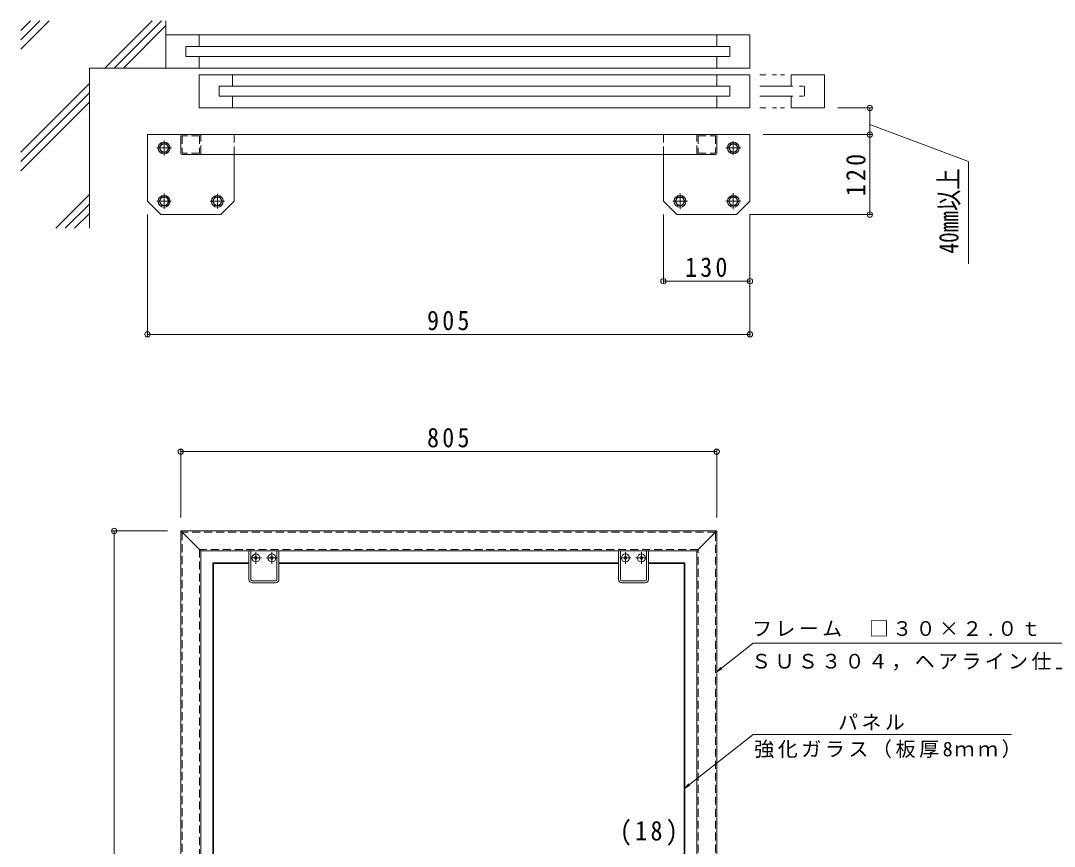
# Model space of a CAD drawing. Units: millimetres at full size, sheet at 1:10. Extents: x -865 to 1863, y -1367 to 1073.
# Drawn here: x -643 to 910, y -166 to 1073 of the extents above; entities that cross this region are included whole.
import ezdxf
from ezdxf.enums import TextEntityAlignment as Align

# ---------------------------------------------------------------- set-up
doc = ezdxf.new("R2010")
doc.units = ezdxf.units.MM
doc.header["$LTSCALE"] = 10
doc.header["$PDMODE"] = 32
doc.header["$PDSIZE"] = 8
for name, pattern in [('CHAIN1', [8, 5, -1, 1, -1]), ('DASHED1', [1.8, 1.2, -0.6]), ('DOUBLE_CHAIN1', [8.8, 5, -1, 0.6, -0.6, 0.6, -1])]:
    doc.linetypes.add(name, pattern=pattern)
for name, color, linetype, lineweight in [('0-0_通り芯', 4, 'Continuous', 9), ('0-1_躯体', 7, 'Continuous', 9), ('0-2_仕上', 3, 'Continuous', 9), ('0-3_建具', 2, 'Continuous', 9), ('0-4_その他', 7, 'Continuous', 9), ('0-5_寸法', 7, 'Continuous', 9), ('0-E', 7, 'Continuous', 9)]:
    doc.layers.add(name, color=color, linetype=linetype, lineweight=lineweight)
doc.styles.add('ＭＳ ゴシック', font='')
doc.styles.get('ＭＳ ゴシック').set_extended_font_data('MS Gothic')

msp = doc.modelspace()

# ---------------------------------------------------------------- linework, layer by layer
at = {"layer": '0-0_通り芯'}
for p, q in [((-452.5, 802.26), (-452.5, 902.26)), ((452.5, 902.26), (-452.5, 902.26)), ((-402.5, 900.76), (-402.5, 873.76)), ((402.5, 900.76), (402.5, 873.76)), ((452.5, 802.26), (452.5, 902.26)), ((-401, 872.26), (401, 872.26)), ((-322.5, 802.26), (-322.5, 872.26)), ((322.5, 802.26), (322.5, 872.26)), ((-452.5, 802.26), (-432.5, 782.26)), ((-342.5, 782.26), (-322.5, 802.26)), ((342.5, 782.26), (322.5, 802.26)), ((452.5, 802.26), (432.5, 782.26)), ((-342.5, 782.26), (-432.5, 782.26)), ((342.5, 782.26), (432.5, 782.26)), ((402.5, 307.24), (372.5, 277.24)), ((-372.5, 277.24), (-372.5, -787.76)), ((372.5, -787.76), (372.5, 277.24))]:
    msp.add_line(p, q, dxfattribs=at)
at = {"layer": '0-0_通り芯', "linetype": 'DASHED1'}
for p, q in [((-372.5, 873.76), (-372.5, 900.76)), ((-322.5, 872.26), (-322.5, 902.26)), ((322.5, 872.26), (322.5, 902.26)), ((372.5, 873.76), (372.5, 900.76)), ((-400.5, 900.26), (-400.5, 874.26)), ((-374.5, 900.26), (-400.5, 900.26)), ((-374.5, 900.26), (-374.5, 874.26)), ((374.5, 900.26), (374.5, 874.26)), ((374.5, 900.26), (400.5, 900.26)), ((400.5, 900.26), (400.5, 874.26)), ((-374.5, 874.26), (-400.5, 874.26)), ((374.5, 874.26), (400.5, 874.26)), ((-400.5, 305.24), (-400.5, -787.76)), ((400.5, 305.24), (-400.5, 305.24)), ((400.5, -787.76), (400.5, 305.24)), ((-374.5, 279.24), (-374.5, -787.76)), ((374.5, 279.24), (-374.5, 279.24)), ((374.5, -787.76), (374.5, 279.24))]:
    msp.add_line(p, q, dxfattribs=at)
at = {"layer": '0-0_通り芯', "linetype": 'CHAIN1'}
for p, q in [((-427.5, 893.51), (-427.5, 871.02)), ((427.5, 892.56), (427.5, 871.97)), ((-416.62, 882.26), (-438.38, 882.26)), ((416.37, 882.26), (438.63, 882.26)), ((-427.5, 813.62), (-427.5, 790.91)), ((-347.5, 813.26), (-347.5, 791.26)), ((347.5, 814.01), (347.5, 790.52)), ((427.5, 814.22), (427.5, 790.4)), ((-416.75, 802.26), (-438.25, 802.26)), ((-358.43, 802.26), (-336.57, 802.26)), ((358.49, 802.26), (336.51, 802.26)), ((416.29, 802.31), (438.71, 802.31))]:
    msp.add_line(p, q, dxfattribs=at)
at = {"layer": '0-0_通り芯'}
for points in [[(402.5, 307.24), (-402.5, 307.24), (-402.5, -787.76)], [(372.5, 277.24), (-372.5, 277.24), (-402.5, 307.24)], [(372.5, -787.76), (402.5, -787.76), (402.5, 307.24)]]:
    msp.add_lwpolyline(points, dxfattribs=at)
for centre, start, end in [((-401, 900.76), 90, 180), ((401, 900.76), 0, 90), ((-401, 873.76), 180, 270), ((401, 873.76), 270, 0)]:
    msp.add_arc(centre, 1.5, start, end, dxfattribs=at)
at = {"layer": '0-0_通り芯', "linetype": 'DASHED1'}
for centre, start, end in [((-374, 900.76), 0, 90), ((374, 900.76), 90, 180), ((-374, 873.76), 270, 0), ((374, 873.76), 180, 270)]:
    msp.add_arc(centre, 1.5, start, end, dxfattribs=at)
at = {"layer": '0-1_躯体'}
for p, q in [((-300, 234.24), (-300, 277.24)), ((-255, 277.24), (-300, 277.24)), ((-297, 277.24), (-297, 234.24)), ((-291.5, 266.74), (-290.5, 268.47)), ((-290.5, 265), (-291.5, 266.74)), ((-290.5, 268.47), (-288.5, 268.47)), ((-288.5, 265), (-290.5, 265)), ((-288.5, 268.47), (-287.5, 266.74)), ((-287.5, 266.74), (-288.5, 265)), ((-266.5, 265), (-264.5, 265)), ((-264.5, 265), (-263.5, 266.74)), ((-258, 234.24), (-258, 277.24)), ((-255, 277.24), (-255, 234.24)), ((255, 277.24), (297, 277.24)), ((255, 277.24), (255, 234.24)), ((258, 234.24), (258, 277.24)), ((264.5, 265), (263.5, 266.74)), ((266.5, 265), (264.5, 265)), ((288.5, 268.47), (287.5, 266.74)), ((287.5, 266.74), (288.5, 265)), ((290.5, 268.47), (288.5, 268.47)), ((288.5, 265), (290.5, 265)), ((291.5, 266.74), (290.5, 268.47)), ((290.5, 265), (291.5, 266.74)), ((300, 277.24), (297, 277.24)), ((297, 277.24), (297, 234.24)), ((300, 234.24), (300, 277.24)), ((-295, 232.24), (-260, 232.24)), ((-260, 229.24), (-295, 229.24)), ((295, 232.24), (260, 232.24)), ((260, 229.24), (295, 229.24))]:
    msp.add_line(p, q, dxfattribs=at)
at = {"layer": '0-1_躯体', "linetype": 'CHAIN1'}
for p, q in [((-281.21, 266.74), (-297.79, 266.74)), ((-289.5, 258.01), (-289.5, 275.46)), ((-257.21, 266.74), (-273.79, 266.74)), ((-265.5, 258.01), (-265.5, 275.46)), ((273.79, 266.74), (257.21, 266.74)), ((265.5, 258.01), (265.5, 275.46)), ((297.79, 266.74), (281.21, 266.74)), ((289.5, 258.01), (289.5, 275.46))]:
    msp.add_line(p, q, dxfattribs=at)
at = {"layer": '0-1_躯体'}
for points in [[(-266.5, 268.47), (-267.5, 266.74), (-266.5, 265)], [(-263.5, 266.74), (-264.5, 268.47), (-266.5, 268.47)], [(263.5, 266.74), (264.5, 268.47), (266.5, 268.47)], [(266.5, 268.47), (267.5, 266.74), (266.5, 265)]]:
    msp.add_lwpolyline(points, dxfattribs=at)
for centre in [(-289.5, 266.74), (-265.5, 266.74), (265.5, 266.74), (289.5, 266.74)]:
    msp.add_circle(centre, 6, dxfattribs=at)
for centre, radius, start, end in [((-295, 234.24), 5, 180, 270), ((-295, 234.24), 2, 180, 270), ((-260, 234.24), 2, 270, 0), ((-260, 234.24), 5, 270, 0), ((260, 234.24), 5, 180, 270), ((260, 234.24), 2, 180, 270), ((295, 234.24), 2, 270, 0), ((295, 234.24), 5, 270, 0)]:
    msp.add_arc(centre, radius, start, end, dxfattribs=at)
at = {"layer": '0-2_仕上'}
for p, q in [((-354.5, 259.24), (-354.5, -644.76)), ((-300, 259.24), (-354.5, 259.24)), ((-353.5, 258.24), (-354.5, 259.24)), ((255, 259.24), (-255, 259.24)), ((255, 258.24), (-255, 258.24)), ((354.5, 259.24), (300, 259.24)), ((353.5, 258.24), (300, 258.24)), ((354.5, 259.24), (353.5, 258.24)), ((353.5, 258.24), (353.5, -643.76)), ((354.5, 259.24), (354.5, -644.76))]:
    msp.add_line(p, q, dxfattribs=at)
msp.add_lwpolyline([(-300, 258.24), (-353.5, 258.24), (-353.5, -643.76), (-300, -643.76)], dxfattribs=at)
at = {"layer": '0-3_建具'}
for points in [[(-431.19, 875.86), (-423.8, 875.86), (-420.11, 882.26), (-423.8, 888.66), (-431.19, 888.66), (-434.89, 882.26)], [(423.8, 875.86), (431.2, 875.86), (434.89, 882.26), (431.2, 888.66), (423.8, 888.66), (420.11, 882.26)], [(-431.19, 795.86), (-423.8, 795.86), (-420.11, 802.26), (-423.8, 808.66), (-431.19, 808.66), (-434.89, 802.26)], [(-351.19, 795.86), (-343.8, 795.86), (-340.11, 802.26), (-343.8, 808.66), (-351.19, 808.66), (-354.89, 802.26)], [(343.81, 795.86), (351.2, 795.86), (354.89, 802.26), (351.2, 808.66), (343.81, 808.66), (340.11, 802.26)], [(423.8, 795.86), (431.2, 795.86), (434.89, 802.26), (431.2, 808.66), (423.8, 808.66), (420.11, 802.26)]]:
    msp.add_lwpolyline(points, close=True, dxfattribs=at)
for centre, radius in [((-427.5, 882.26), 8.9), ((-427.5, 882.26), 6.2), ((427.5, 882.26), 8.9), ((427.5, 882.26), 6.2), ((-427.5, 802.26), 8.9), ((-427.5, 802.26), 6.2), ((-347.5, 802.26), 8.9), ((-347.5, 802.26), 6.2), ((347.5, 802.26), 8.9), ((347.5, 802.26), 6.2), ((427.5, 802.26), 8.9), ((427.5, 802.26), 6.2)]:
    msp.add_circle(centre, radius, dxfattribs=at)
at = {"layer": '0-4_その他'}
for p, q in [((635.5, 942.26), (584.5, 942.26)), ((632.5, 942.26), (632.5, 902.26)), ((780.83, 862.01), (632.5, 917.26)), ((635.5, 902.26), (472.5, 902.26)), ((632.5, 902.26), (632.5, 782.26)), ((780.83, 862.01), (780.83, 708.37)), ((-452.5, 599.26), (-452.5, 782.26)), ((322.5, 679.26), (322.5, 782.26)), ((452.5, 679.26), (452.5, 782.26)), ((452.5, 599.26), (452.5, 782.26)), ((635.5, 782.26), (452.5, 782.26)), ((322.5, 682.26), (452.5, 682.26)), ((-452.5, 602.26), (452.5, 602.26)), ((-402.5, 429.34), (-402.5, 327.24)), ((402.5, 426.34), (-402.5, 426.34)), ((402.5, 429.34), (402.5, 327.24)), ((-505.5, 307.24), (-422.5, 307.24)), ((-502.5, 307.24), (-502.5, -792.76))]:
    msp.add_line(p, q, dxfattribs=at)
for p in [(632.5, 942.26), (632.5, 902.26), (632.5, 782.26), (322.5, 682.26), (452.5, 682.26), (-452.5, 602.26), (452.5, 602.26), (-402.5, 426.34), (402.5, 426.34), (-502.5, 307.24)]:
    msp.add_point(p, dxfattribs=at)
at = {"layer": '0-5_寸法'}
for p, q in [((457.36, 138.65), (402.5, 95.53)), ((457.36, 138.65), (992.35, 138.65)), ((402.5, 95.53), (408.79, 101.97)), ((402.5, 95.53), (410.24, 100.12)), ((457.36, 1.75), (354.5, -79.09)), ((457.36, 1.75), (845.18, 1.75)), ((354.5, -79.09), (360.79, -72.65)), ((354.5, -79.09), (362.24, -74.5))]:
    msp.add_line(p, q, dxfattribs=at)
at = {"layer": '0-E'}
for p, q in [((-600.07, 1073.32), (-642.96, 1030.43)), ((-614.21, 1073.32), (-642.96, 1044.57)), ((-628.35, 1073.32), (-642.96, 1058.71)), ((-445.69, 1073.32), (-516.75, 1002.26)), ((-431.55, 1073.32), (-502.61, 1002.26)), ((-424.8, 1002.26), (-424.8, 1073.32)), ((-424.8, 1065.93), (-488.46, 1002.26)), ((452.5, 1052.26), (-424.8, 1052.26)), ((-374.8, 1034.76), (-374.8, 1052.26)), ((402.5, 1034.76), (402.5, 1052.26)), ((452.5, 1002.26), (452.5, 1052.26)), ((-394.8, 1019.76), (-394.8, 1034.76)), ((-394.8, 1034.76), (422.5, 1034.76)), ((422.5, 1019.76), (422.5, 1034.76)), ((-394.8, 1019.76), (422.5, 1019.76)), ((-374.8, 1002.26), (-374.8, 1019.76)), ((402.5, 1002.26), (402.5, 1019.76)), ((-539.8, 761.81), (-539.8, 1002.26)), ((452.5, 1002.26), (-539.8, 1002.26)), ((-539.8, 979.21), (-642.96, 876.06)), ((-374.8, 942.26), (-374.8, 992.26)), ((452.5, 992.26), (-374.8, 992.26)), ((-324.8, 974.76), (-324.8, 992.26)), ((402.5, 974.76), (402.5, 992.26)), ((452.5, 942.26), (452.5, 992.26)), ((-539.8, 965.07), (-642.96, 861.91)), ((-344.8, 959.76), (-344.8, 974.76)), ((-344.8, 974.76), (422.5, 974.76)), ((422.5, 959.76), (422.5, 974.76)), ((-539.8, 950.93), (-642.96, 847.77)), ((-344.8, 959.76), (422.5, 959.76)), ((-324.8, 942.26), (-324.8, 959.76)), ((402.5, 942.26), (402.5, 959.76)), ((452.5, 942.26), (-374.8, 942.26)), ((-539.8, 812.15), (-590.14, 761.81)), ((-539.8, 798), (-576, 761.81)), ((-539.8, 783.86), (-561.86, 761.81))]:
    msp.add_line(p, q, dxfattribs=at)
at = {"layer": '0-E', "linetype": 'DOUBLE_CHAIN1'}
for p, q in [((564.5, 992.26), (467.14, 992.26)), ((514.5, 974.76), (514.5, 992.26)), ((564.5, 942.26), (564.5, 992.26)), ((467.14, 974.76), (534.5, 974.76)), ((534.5, 959.76), (534.5, 974.76)), ((467.14, 959.76), (534.5, 959.76)), ((514.5, 942.26), (514.5, 959.76)), ((564.5, 942.26), (467.14, 942.26))]:
    msp.add_line(p, q, dxfattribs=at)

# ---------------------------------------------------------------- texts
at = {"layer": '0-4_その他', "color": 2, "style": 'ＭＳ ゴシック', "width": 0.8}
msp.add_text('40㎜以上', height=29.33, rotation=90, dxfattribs=at).set_placement((774.49, 723.69), align=Align.BOTTOM_LEFT)
at = {"layer": '0-4_その他', "color": 2, "insert": (626.5, 809.76), "char_height": 29.33, "attachment_point": 7, "rotation": 90, "style": 'ＭＳ ゴシック'}
msp.add_mtext('\\T1.27;\\W0.9;120', dxfattribs=at)
at = {"layer": '0-4_その他', "color": 2, "char_height": 29.33, "attachment_point": 7, "style": 'ＭＳ ゴシック'}
for s, insert in [('\\T1.27;\\W0.9;130', (355, 688.26)), ('\\T1.27;\\W0.9;905', (-32.5, 608.26)), ('\\T1.27;\\W0.9;805', (-32.5, 432.34)), ('\\T1.28;\\W0.9;(18)', (257.13, -165.26))]:
    msp.add_mtext(s, dxfattribs=dict(at, insert=insert))
at = {"layer": '0-5_寸法', "char_height": 21.99, "attachment_point": 7, "style": 'ＭＳ ゴシック'}
for s, insert in [('\\T1.17;フレーム\u3000□３０×２.０ｔ', (455.71, 148.69)), ('\\T1.17;ＳＵＳ３０４，ヘアライン仕上げ', (454.29, 97.45)), ('\\T1.17;パネル', (584.84, 7.83)), ('\\T1.18;強化ガラス（板厚8ｍｍ）', (458.85, -34.02))]:
    msp.add_mtext(s, dxfattribs=dict(at, insert=insert))

doc.saveas('drawing.dxf')
